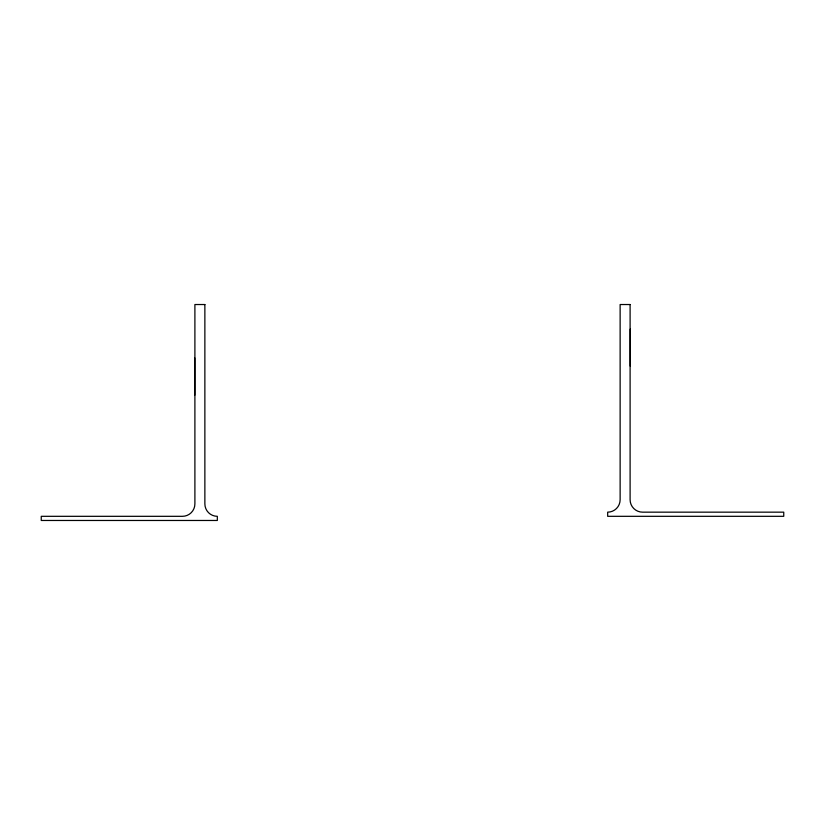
<?xml version="1.0" encoding="UTF-8"?>
<svg xmlns="http://www.w3.org/2000/svg" width="825" height="825" viewBox="0 0 825 825"><rect width="100%" height="100%" fill="white"/><g stroke="black" fill="none" stroke-linecap="round" stroke-linejoin="round"><path stroke-width="1.24" d="M630.248 329.103L630.248 366.125M194.752 357.875L194.752 395.237M204.868 304.528L194.896 304.528L194.896 503.858A12.457 12.457 0 0 1 182.438 516.316L41.25 516.316L41.25 520.472L217.326 520.472L217.326 516.316A12.457 12.457 0 0 1 204.868 503.858L204.868 304.528M630.104 304.528L620.132 304.528L620.132 499.702A12.457 12.457 0 0 1 607.674 512.16L607.674 516.316L783.75 516.316L783.75 512.16L642.562 512.16A12.457 12.457 0 0 1 630.104 499.702L630.104 304.528"/></g></svg>
